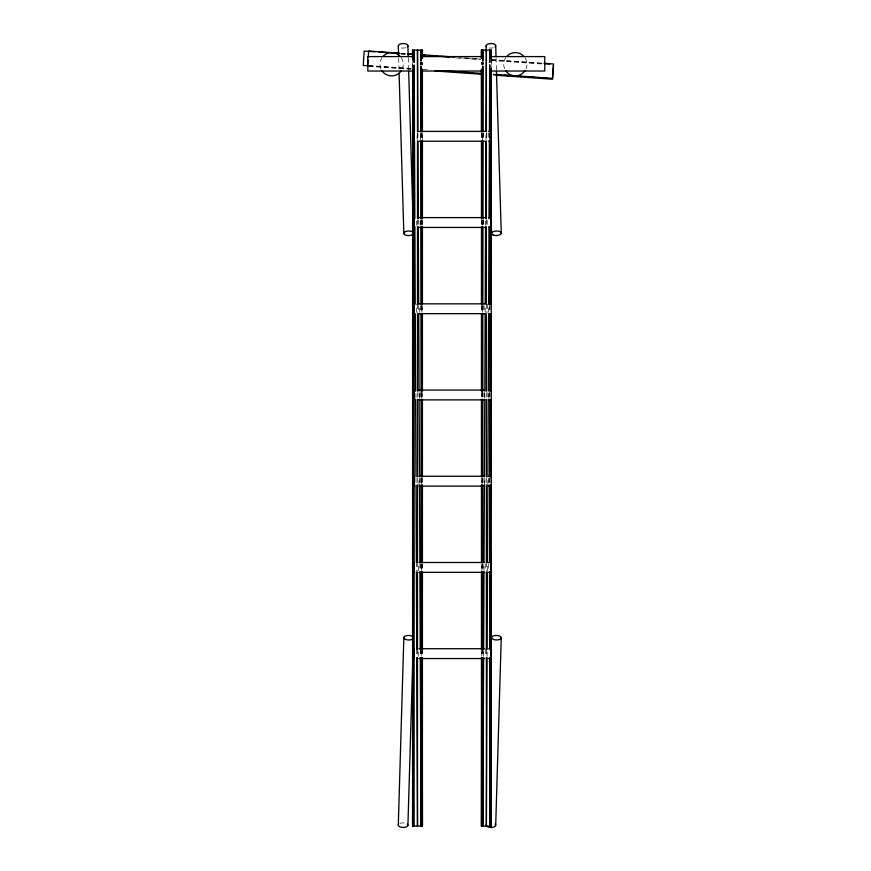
<?xml version="1.0" encoding="UTF-8"?>
<svg xmlns="http://www.w3.org/2000/svg" width="871" height="871" viewBox="0 0 871 871"><rect width="100%" height="100%" fill="white"/><g stroke="black" fill="none" stroke-linecap="round" stroke-linejoin="round"><path stroke-width="0.65" stroke-dasharray="4.36 3.27" d="M421.237 656.201L421.248 649.407M421.401 570.581L421.412 563.787M421.564 484.962L421.586 478.168M421.738 397.993L421.749 392.56M421.912 312.373L421.923 305.579M422.076 225.393L422.087 219.96M422.25 139.785L422.261 132.98M481.761 656.201L481.772 649.407M481.903 570.581L481.913 563.787M482.055 484.962L482.066 478.168M482.36 312.373L482.371 305.579M482.512 225.393L482.523 219.96M482.665 139.785L482.676 132.98M482.795 65.031L482.795 62.32L482.817 65.031M415.913 397.993L415.935 392.56M416.305 312.373L416.338 304.219M416.708 225.393L416.73 219.96M417.1 139.785L417.133 132.98M418.254 656.201L418.276 649.407M418.624 570.581L418.657 563.787M418.995 484.962L419.027 478.168M419.376 397.993L419.397 392.56M419.757 312.373L419.778 305.579M420.138 225.393L420.16 219.96M420.508 139.785L420.541 132.98M420.835 65.031L420.845 62.32M483.59 656.201L483.623 649.407M483.982 570.581L484.015 563.787M484.385 484.962L484.407 478.168M484.777 397.993L484.799 392.56M485.169 312.373L485.201 305.579M485.572 225.393L485.593 219.96M485.964 139.785L485.996 132.98M487.118 656.201L487.15 649.407M487.488 570.581L487.52 562.426M487.869 484.962L487.891 478.168M488.239 397.993L488.272 392.56M488.62 312.373L488.653 305.579M489.371 139.785L489.404 132.98M401.052 53.305L406.452 53.686M464.461 57.747L480.65 58.88M491.44 59.631L542.709 63.213M400.791 53.599L406.213 53.98M459.028 57.671L480.694 59.184M491.527 59.947L542.992 63.539M400.998 54.144L405.048 54.427M456.339 58.009L480.64 59.707M491.44 60.469L542.742 64.051M369.01 65.543L412.19 68.569M422.979 69.321L428.38 69.691M493.128 74.22L495.828 74.416M368.64 65.826L410.622 68.765M493.236 74.536L495.947 74.732M368.934 66.37L410.785 69.299M493.138 75.058L495.828 75.244M496.056 57.889L496.426 70.116M488.664 132.925L488.86 139.719M408.27 57.889L408.63 70.116M398.657 58.215L398.972 69.081M486.758 132.98L486.78 139.785M487.15 219.96L487.172 225.393M487.542 304.219L487.575 312.373M487.945 392.56L487.967 397.993M488.337 478.168L488.37 484.962M488.729 563.787L488.762 570.581M483.34 132.98L483.372 139.785M483.721 219.96L483.753 225.393M484.102 305.579L484.124 312.373M484.483 392.56L484.505 397.993M484.853 478.168L484.886 484.962M485.223 563.787L485.256 570.581M485.604 649.407L485.626 656.201M417.884 132.98L417.917 139.785M418.287 219.96L418.309 225.393M418.679 305.579L418.711 312.373M419.082 392.56L419.103 397.993M419.474 478.168L419.506 484.962M419.866 563.787L419.898 570.581M420.258 649.407L420.29 656.201M415.99 478.168L416.022 484.962M416.36 562.426L416.392 570.581M416.741 649.407L416.763 656.201M481.619 132.98L481.63 139.785M481.794 219.96L481.805 225.393M481.957 305.579L481.979 312.373M482.294 478.168L482.316 484.962M482.469 563.787L482.48 570.581M482.632 649.407L482.654 656.201M421.216 132.98L421.226 139.785M421.357 219.96L421.368 225.393M421.51 305.579L421.52 312.373M421.662 392.56L421.673 397.993M421.814 478.168L421.825 484.962M421.967 563.787L421.978 570.581M422.108 649.407L422.13 656.201M489.927 132.98L489.927 139.785M489.927 305.579L489.927 312.373M489.927 392.56L489.927 397.993M489.927 478.168L489.927 484.962M489.763 132.98L489.763 139.785M489.763 305.579L489.763 312.373M489.763 392.56L489.763 397.993M489.763 478.168L489.763 484.962M486.377 132.98L486.377 139.785M486.377 219.96L486.377 225.393M486.377 304.219L486.377 312.373M486.377 392.56L486.377 397.993M486.377 478.168L486.377 484.962M486.377 562.426L486.377 570.581M486.377 649.407L486.377 656.201M482.98 132.98L482.98 139.785M482.98 219.96L482.98 225.393M482.98 305.579L482.98 312.373M482.98 392.56L482.98 397.993M482.98 478.168L482.98 484.962M482.98 563.787L482.98 570.581M482.98 649.407L482.98 656.201M482.817 132.98L482.817 139.785M482.817 219.96L482.817 225.393M482.817 305.579L482.817 312.373M482.817 392.56L482.817 397.993M482.817 478.168L482.817 484.962M482.817 563.787L482.817 570.581M482.817 649.407L482.817 656.201M481.456 132.98L481.456 139.785M481.456 219.96L481.456 225.393M481.456 305.579L481.456 312.373M481.456 392.56L481.456 397.993M481.456 478.168L481.456 484.962M481.456 563.787L481.456 570.581M481.456 649.407L481.456 656.201M422.424 132.98L422.424 139.785M422.424 219.96L422.424 225.393M422.424 305.579L422.424 312.373M422.424 392.56L422.424 397.993M422.424 478.168L422.424 484.962M422.424 563.787L422.424 570.581M422.424 649.407L422.424 656.201M421.063 132.98L421.063 139.785M421.063 219.96L421.063 225.393M421.063 305.579L421.063 312.373M421.063 392.56L421.063 397.993M421.063 478.168L421.063 484.962M421.063 563.787L421.063 570.581M421.063 649.407L421.063 656.201M420.9 62.32L420.9 65.031M420.9 132.98L420.9 139.785M420.9 219.96L420.9 225.393M420.9 305.579L420.9 312.373M420.9 392.56L420.9 397.993M420.9 478.168L420.9 484.962M420.9 563.787L420.9 570.581M420.9 649.407L420.9 656.201M417.503 132.98L417.503 139.785M417.503 219.96L417.503 225.393M417.503 304.219L417.503 312.373M417.503 392.56L417.503 397.993M417.503 478.168L417.503 484.962M417.503 562.426L417.503 570.581M417.503 649.407L417.503 656.201M399.778 823.443A4.812 2.275 1.7 0 1 405.603 823.28M493.389 47.72A4.812 2.275 -1.7 0 1 487.575 47.557M405.603 47.72A4.812 2.275 -1.7 0 1 399.778 47.557M504.614 68.765A11.639 11.639 0 0 1 505.757 57.649M525.017 57.791A11.639 11.639 0 0 1 525.975 68.972M380.986 68.972A11.639 11.639 0 0 1 381.944 57.791M401.204 57.649A11.639 11.639 0 0 1 402.348 68.765M422.402 62.32L422.391 65.031L422.424 62.32M482.218 392.56L482.207 397.993L482.131 392.56M491.277 58.237L491.255 69.114L491.288 58.237M483.046 65.031L483.035 62.32L482.98 65.031M481.489 65.031L481.478 62.32L481.456 65.031M412.636 69.114L412.614 58.237L412.593 69.114M421.096 65.031L421.085 62.32L421.063 65.031"/><path stroke-width="1.31" d="M422.424 657.561L422.424 826.078L412.593 826.078L413.29 427.89M422 266.167L422.076 226.754M422.087 218.599L422.239 141.135M422.261 131.63L422.381 69.114L422.424 131.63M422.424 50.083L422.402 58.237L422.424 50.083L412.593 50.083L412.593 58.237L412.593 50.083M490.787 304.219L491.255 69.114L491.288 826.078L481.456 826.078L481.75 657.561M481.772 649.407L481.903 571.942M481.924 562.426L482.055 484.962M482.066 476.818L482.207 399.354M482.218 391.199L482.36 313.734M482.371 304.219L482.512 226.754M482.523 218.599L482.654 141.135M482.676 131.63L482.784 66.392M490.101 657.561L489.763 826.078L489.763 657.561M490.112 649.407L490.264 571.942M490.286 562.426L490.438 484.962M490.449 476.818L490.602 399.354M490.623 391.199L490.776 313.734M491.288 50.083L491.277 58.237L491.288 50.083L481.456 50.083L481.456 58.237L481.456 50.083M483.59 657.561L482.817 826.078L482.817 657.561M483.623 649.407L483.982 571.942M484.026 562.426L484.385 484.962M484.418 476.818L484.777 399.354M484.809 391.199L485.169 313.734M485.212 304.219L485.561 226.754M485.604 218.599L485.953 141.135M485.996 131.63L486.377 50.083L486.377 131.63M487.107 657.561L486.377 826.078L486.377 657.561M487.15 649.407L487.488 571.942M487.52 562.426L487.869 484.962M487.902 476.818L488.239 399.354M488.272 391.199L488.609 313.734L491.277 313.669M488.653 304.219L488.99 226.754M489.023 218.599L489.371 141.135M489.404 131.63L489.698 65.031M489.709 62.32L489.763 50.083L489.763 62.32M398.297 825.011L403.839 637.55M407.911 825.338L412.614 666.402M495.697 825.338L501.25 637.877A4.812 2.275 1.7 0 0 494.14 635.656A4.812 2.275 1.7 0 0 493.944 639.608A4.812 2.275 1.7 0 0 501.25 637.877M367.584 66.283L368.019 60.088M368.226 57.366L368.673 51.041L399.702 53.218M553.542 64.802L552.53 79.217L495.828 75.244M413.747 56.593L367.823 56.593L367.823 71.03L413.747 71.03M421.858 56.593L482.643 56.593M490.743 56.593L544.778 56.593L544.778 71.03L490.743 71.03M421.858 71.03L482.643 71.03M419.027 131.39L484.592 131.39M488.598 131.39L491.277 131.39M419.027 141.222L484.592 141.222M488.598 141.222L491.277 141.222M419.027 217.608L484.592 217.608M488.598 217.608L491.277 217.608M419.027 227.44L484.592 227.44M488.598 227.44L491.277 227.44M419.027 303.837L484.592 303.837M488.598 303.837L491.277 303.837M419.027 313.669L484.592 313.669M419.027 390.056L484.592 390.056M488.598 390.056L491.277 390.056M419.027 399.887L484.592 399.887M488.598 399.887L491.277 399.887M419.027 476.274L484.592 476.274M488.598 476.274L491.277 476.274M419.027 486.105L484.592 486.105M488.598 486.105L491.277 486.105M419.027 562.503L484.592 562.503M488.598 562.503L491.277 562.503M419.027 572.323L484.592 572.323M488.598 572.323L491.277 572.323M419.027 648.721L484.592 648.721M488.598 648.721L491.277 648.721M419.027 658.552L484.592 658.552M488.598 658.552L491.277 658.552M407.802 53.784L413.192 54.154M422.642 54.819L455.01 57.083M544.059 63.311L553.499 63.975L552.497 78.379L495.828 74.416M375.063 51.803L364.22 51.041L363.218 65.445L368.64 65.826M379.125 52.086L387.247 52.652M391.308 52.935L399.441 53.501M407.563 54.067L412.985 54.448M422.457 55.113L425.168 55.309M429.229 55.592L437.362 56.158M441.423 56.441L449.545 57.007M544.353 63.637L549.764 64.019M447.259 71.019L482.338 73.469M441.771 70.943L448.543 71.411M455.315 71.89L460.726 72.271M467.498 72.739L472.92 73.12M479.692 73.589L482.403 73.785M504.069 75.298L509.481 75.679M517.614 76.245L521.675 76.528M529.797 77.094L535.219 77.475M541.991 77.944L547.402 78.325M435.086 70.997L482.338 74.307M495.697 45.662L496.024 56.528M496.459 71.476L501.25 233.123M486.083 45.989L486.247 51.422M491.516 229.378L491.636 233.45M407.911 45.662L408.227 56.528M408.673 71.476L412.614 204.598M398.297 45.989L398.57 55.504M399.092 73.164L403.839 233.45M417.884 131.63L417.503 50.083L417.503 131.63M417.928 141.135L418.276 218.599M418.32 226.754L418.668 304.219M418.711 313.734L419.071 391.199M419.114 399.354L419.463 476.818M419.506 484.962L419.855 562.426M419.898 571.942L420.258 649.407M420.29 657.561L421.063 826.078L421.063 657.561M414.476 131.63L414.182 65.031L414.117 826.078L412.636 69.114L412.593 826.078M414.52 141.135L414.857 218.599M414.89 226.754L415.227 304.219M415.271 313.734L415.609 391.199M415.641 399.354L415.979 476.818M416.022 484.962L416.36 562.426M416.392 571.942L416.741 649.407M416.774 657.561L417.503 826.078L417.503 657.561M481.619 131.63L481.5 69.114L481.456 131.63M481.641 141.135L481.794 218.599M481.805 226.754L481.957 304.219M481.979 313.734L482.099 376.25M490.809 551.561L491.288 826.078M421.205 131.63L421.096 66.392L421.063 131.63M421.226 141.135L421.357 218.599M421.379 226.754L421.51 304.219M421.531 313.734L421.662 391.199M421.673 399.354L421.814 476.818M421.825 484.962L421.967 562.426M421.978 571.942L422.108 649.407M422.13 657.561L422.424 826.078M489.763 65.031L489.763 131.63M489.763 141.135L489.763 218.599M489.763 226.754L489.763 304.219M489.763 313.734L489.763 391.199M489.763 399.354L489.763 476.818M489.763 484.962L489.763 562.426M489.763 571.942L489.763 649.407M486.377 141.135L486.377 218.599M486.377 226.754L486.377 304.219M486.377 313.734L486.377 391.199M486.377 399.354L486.377 476.818M486.377 484.962L486.377 562.426M486.377 571.942L486.377 649.407M482.817 66.392L482.817 131.63M482.817 141.135L482.817 218.599M482.817 226.754L482.817 304.219M482.817 313.734L482.817 391.199M482.817 399.354L482.817 476.818M482.817 484.962L482.817 562.426M482.817 571.942L482.817 649.407M481.456 141.135L481.456 218.599M481.456 226.754L481.456 304.219M481.456 313.734L481.456 391.199M481.456 399.354L481.456 476.818M481.456 484.962L481.456 562.426M481.456 571.942L481.456 649.407M481.456 657.561L481.456 826.078M422.424 141.135L422.424 218.599M422.424 226.754L422.424 304.219M422.424 313.734L422.424 391.199M422.424 399.354L422.424 476.818M422.424 484.962L422.424 562.426M422.424 571.942L422.424 649.407M421.063 141.135L421.063 218.599M421.063 226.754L421.063 304.219M421.063 313.734L421.063 391.199M421.063 399.354L421.063 476.818M421.063 484.962L421.063 562.426M421.063 571.942L421.063 649.407M417.503 141.135L417.503 218.599M417.503 226.754L417.503 304.219M417.503 313.734L417.503 391.199M417.503 399.354L417.503 476.818M417.503 484.962L417.503 562.426M417.503 571.942L417.503 649.407M413.681 131.39L413.681 141.222M413.681 217.608L413.681 227.44M413.681 303.837L413.681 313.669M413.681 390.056L413.681 399.887M413.681 476.274L413.681 486.105M413.681 562.503L413.681 572.323M413.681 648.721L413.681 658.552M495.109 824.173A4.812 2.275 1.7 0 1 492.028 827.417A4.812 2.275 1.7 0 1 486.083 825.011M407.312 824.173A4.812 2.275 1.7 0 1 403.611 827.45A4.812 2.275 1.7 0 1 398.483 824.423M413.268 638.465A4.812 2.275 1.7 0 1 405.799 639.488A4.812 2.275 1.7 0 1 405.984 635.754A4.812 2.275 1.7 0 1 413.322 637.278M486.279 46.577A4.812 2.275 -1.7 0 1 491.407 43.55A4.812 2.275 -1.7 0 1 495.109 46.827M398.483 46.577A4.812 2.275 -1.7 0 1 403.611 43.55A4.812 2.275 -1.7 0 1 407.312 46.827M413.322 233.722A4.812 2.275 -1.7 0 1 405.984 235.246A4.812 2.275 -1.7 0 1 405.799 231.512A4.812 2.275 -1.7 0 1 413.268 232.535M524.919 70.867A11.639 11.639 0 0 1 505.659 70.725M507.107 56.027A11.639 11.639 0 0 1 523.613 56.071M401.302 70.725A11.639 11.639 0 0 1 381.89 70.649M383.349 56.071A11.639 11.639 0 0 1 399.811 55.984M482.817 50.083L482.795 60.959L482.817 50.083M414.171 62.32L414.117 50.083L414.117 62.32M421.085 60.959L421.063 50.083L421.063 60.959M493.128 235.018A4.812 2.275 -1.7 0 0 501.119 233.722A4.812 2.275 -1.7 0 0 495.087 231.131A4.812 2.275 -1.7 0 0 493.128 235.018"/></g></svg>
